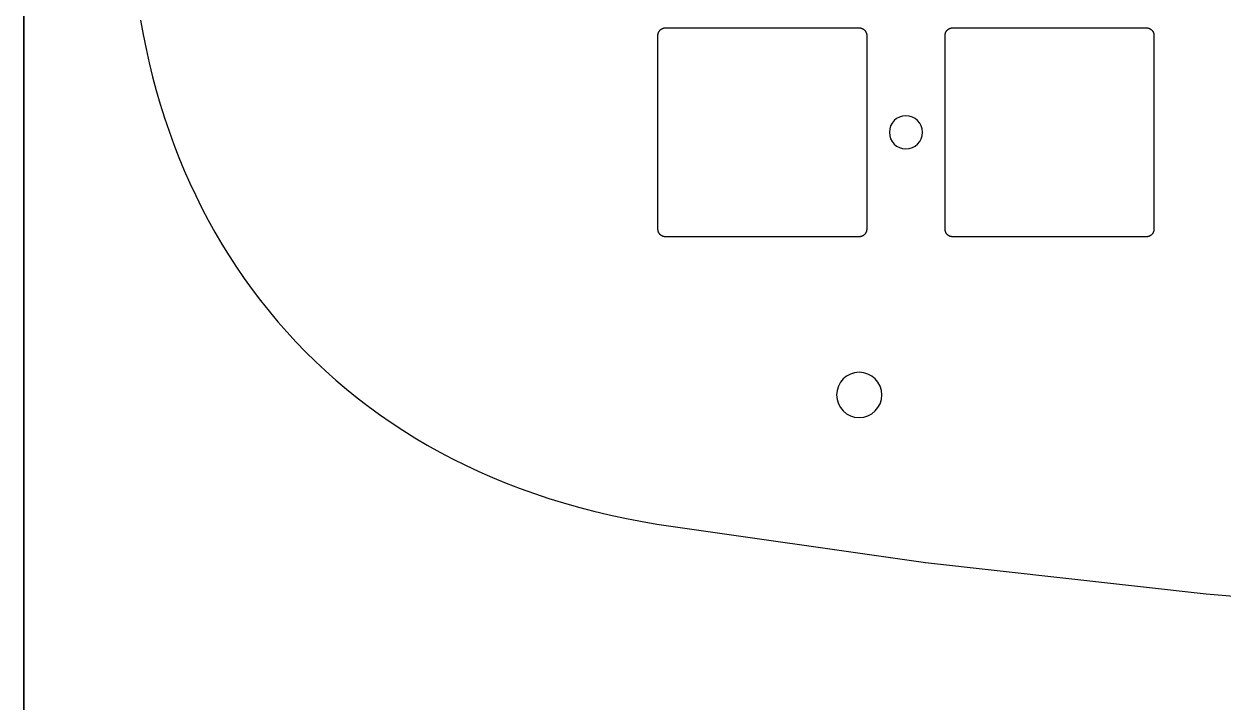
# Model space of a CAD drawing. Extents: x -770 to 754, y -86 to 233.
# Drawn here: x 144.7 to 224.2, y 63.1 to 108 of the extents above; entities that cross this region are included whole.
import ezdxf

# ---------------------------------------------------------------- set-up
doc = ezdxf.new("R2010")
doc.units = 0
doc.layers.add('2D_ACR_PLOT$CUT2', color=3, linetype='CONTINUOUS')
doc.layers.add('2D_ACR_PLOT$NOPRINT', color=200, linetype='CONTINUOUS')

msp = doc.modelspace()

# ---------------------------------------------------------------- linework, layer by layer
at = {"layer": '2D_ACR_PLOT$CUT2'}
for p, q in [((152.41, 108.29), (152.581, 107.337)), ((186.733, 107.359), (186.736, 107.376)), ((186.736, 107.376), (186.74, 107.392)), ((186.74, 107.392), (186.744, 107.409)), ((186.744, 107.409), (186.749, 107.425)), ((186.749, 107.425), (186.755, 107.441)), ((186.755, 107.441), (186.761, 107.457)), ((186.761, 107.457), (186.767, 107.473)), ((186.767, 107.473), (186.774, 107.489)), ((186.774, 107.489), (186.782, 107.504)), ((186.782, 107.504), (186.79, 107.519)), ((186.79, 107.519), (186.799, 107.534)), ((186.799, 107.534), (186.808, 107.548)), ((186.808, 107.548), (186.817, 107.562)), ((186.817, 107.562), (186.827, 107.576)), ((186.827, 107.576), (186.838, 107.589)), ((186.838, 107.589), (186.849, 107.603)), ((186.849, 107.603), (186.86, 107.615)), ((186.86, 107.615), (186.872, 107.627)), ((186.872, 107.627), (186.885, 107.639)), ((186.885, 107.639), (186.897, 107.651)), ((186.897, 107.651), (186.91, 107.662)), ((186.91, 107.662), (186.924, 107.672)), ((186.924, 107.672), (186.938, 107.682)), ((186.938, 107.682), (186.952, 107.692)), ((186.952, 107.692), (186.966, 107.701)), ((186.966, 107.701), (186.981, 107.71)), ((186.981, 107.71), (186.996, 107.718)), ((186.996, 107.718), (187.011, 107.725)), ((187.011, 107.725), (187.027, 107.733)), ((187.027, 107.733), (187.042, 107.739)), ((187.042, 107.739), (187.058, 107.745)), ((187.058, 107.745), (187.075, 107.751)), ((187.075, 107.751), (187.091, 107.755)), ((187.091, 107.755), (187.108, 107.76)), ((187.108, 107.76), (187.124, 107.763)), ((187.124, 107.763), (187.141, 107.767)), ((187.141, 107.767), (187.158, 107.769)), ((187.158, 107.769), (187.175, 107.771)), ((187.175, 107.771), (187.192, 107.773)), ((187.192, 107.773), (187.209, 107.774)), ((187.209, 107.774), (187.226, 107.774)), ((187.226, 107.774), (200.076, 107.774)), ((200.076, 107.774), (200.093, 107.774)), ((200.093, 107.774), (200.11, 107.773)), ((200.11, 107.773), (200.127, 107.771)), ((200.127, 107.771), (200.144, 107.769)), ((200.144, 107.769), (200.161, 107.767)), ((200.161, 107.767), (200.178, 107.763)), ((200.178, 107.763), (200.194, 107.76)), ((200.194, 107.76), (200.211, 107.755)), ((200.211, 107.755), (200.227, 107.751)), ((200.227, 107.751), (200.243, 107.745)), ((200.243, 107.745), (200.259, 107.739)), ((200.259, 107.739), (200.275, 107.733)), ((200.275, 107.733), (200.291, 107.725)), ((200.291, 107.725), (200.306, 107.718)), ((200.306, 107.718), (200.321, 107.71)), ((200.321, 107.71), (200.336, 107.701)), ((200.336, 107.701), (200.35, 107.692)), ((200.35, 107.692), (200.364, 107.682)), ((200.364, 107.682), (200.378, 107.672)), ((200.378, 107.672), (200.391, 107.662)), ((200.391, 107.662), (200.405, 107.651)), ((200.405, 107.651), (200.417, 107.639)), ((200.417, 107.639), (200.429, 107.627)), ((200.429, 107.627), (200.441, 107.615)), ((200.441, 107.615), (200.453, 107.603)), ((200.453, 107.603), (200.464, 107.589)), ((200.464, 107.589), (200.474, 107.576)), ((200.474, 107.576), (200.484, 107.562)), ((200.484, 107.562), (200.494, 107.548)), ((200.494, 107.548), (200.503, 107.534)), ((200.503, 107.534), (200.512, 107.519)), ((200.512, 107.519), (200.52, 107.504)), ((200.52, 107.504), (200.527, 107.489)), ((200.527, 107.489), (200.535, 107.473)), ((200.535, 107.473), (200.541, 107.457)), ((200.541, 107.457), (200.547, 107.441)), ((200.547, 107.441), (200.552, 107.425)), ((200.552, 107.425), (200.557, 107.409)), ((200.557, 107.409), (200.562, 107.392)), ((200.562, 107.392), (200.565, 107.376)), ((200.565, 107.376), (200.569, 107.359)), ((205.783, 107.359), (205.786, 107.376)), ((205.786, 107.376), (205.79, 107.392)), ((205.79, 107.392), (205.794, 107.409)), ((205.794, 107.409), (205.799, 107.425)), ((205.799, 107.425), (205.805, 107.441)), ((205.805, 107.441), (205.811, 107.457)), ((205.811, 107.457), (205.817, 107.473)), ((205.817, 107.473), (205.824, 107.489)), ((205.824, 107.489), (205.832, 107.504)), ((205.832, 107.504), (205.84, 107.519)), ((205.84, 107.519), (205.849, 107.534)), ((205.849, 107.534), (205.858, 107.548)), ((205.858, 107.548), (205.867, 107.562)), ((205.867, 107.562), (205.877, 107.576)), ((205.877, 107.576), (205.888, 107.589)), ((205.888, 107.589), (205.899, 107.603)), ((205.899, 107.603), (205.91, 107.615)), ((205.91, 107.615), (205.922, 107.627)), ((205.922, 107.627), (205.935, 107.639)), ((205.935, 107.639), (205.947, 107.651)), ((205.947, 107.651), (205.96, 107.662)), ((205.96, 107.662), (205.974, 107.672)), ((205.974, 107.672), (205.988, 107.682)), ((205.988, 107.682), (206.002, 107.692)), ((206.002, 107.692), (206.016, 107.701)), ((206.016, 107.701), (206.031, 107.71)), ((206.031, 107.71), (206.046, 107.718)), ((206.046, 107.718), (206.061, 107.725)), ((206.061, 107.725), (206.077, 107.733)), ((206.077, 107.733), (206.092, 107.739)), ((206.092, 107.739), (206.108, 107.745)), ((206.108, 107.745), (206.125, 107.751)), ((206.125, 107.751), (206.141, 107.755)), ((206.141, 107.755), (206.158, 107.76)), ((206.158, 107.76), (206.174, 107.763)), ((206.174, 107.763), (206.191, 107.767)), ((206.191, 107.767), (206.208, 107.769)), ((206.208, 107.769), (206.225, 107.771)), ((206.225, 107.771), (206.242, 107.773)), ((206.242, 107.773), (206.259, 107.774)), ((206.259, 107.774), (206.276, 107.774)), ((206.276, 107.774), (219.126, 107.774)), ((219.126, 107.774), (219.143, 107.774)), ((219.143, 107.774), (219.16, 107.773)), ((219.16, 107.773), (219.177, 107.771)), ((219.177, 107.771), (219.194, 107.769)), ((219.194, 107.769), (219.211, 107.767)), ((219.211, 107.767), (219.228, 107.763)), ((219.228, 107.763), (219.244, 107.76)), ((219.244, 107.76), (219.261, 107.755)), ((219.261, 107.755), (219.277, 107.751)), ((219.277, 107.751), (219.293, 107.745)), ((219.293, 107.745), (219.309, 107.739)), ((219.309, 107.739), (219.325, 107.733)), ((219.325, 107.733), (219.341, 107.725)), ((219.341, 107.725), (219.356, 107.718)), ((219.356, 107.718), (219.371, 107.71)), ((219.371, 107.71), (219.386, 107.701)), ((219.386, 107.701), (219.4, 107.692)), ((219.4, 107.692), (219.414, 107.682)), ((219.414, 107.682), (219.428, 107.672)), ((219.428, 107.672), (219.441, 107.662)), ((219.441, 107.662), (219.455, 107.651)), ((219.455, 107.651), (219.467, 107.639)), ((219.467, 107.639), (219.479, 107.627)), ((219.479, 107.627), (219.491, 107.615)), ((219.491, 107.615), (219.503, 107.603)), ((219.503, 107.603), (219.514, 107.589)), ((219.514, 107.589), (219.524, 107.576)), ((219.524, 107.576), (219.534, 107.562)), ((219.534, 107.562), (219.544, 107.548)), ((219.544, 107.548), (219.553, 107.534)), ((219.553, 107.534), (219.562, 107.519)), ((219.562, 107.519), (219.57, 107.504)), ((219.57, 107.504), (219.577, 107.489)), ((219.577, 107.489), (219.585, 107.473)), ((219.585, 107.473), (219.591, 107.457)), ((219.591, 107.457), (219.597, 107.441)), ((219.597, 107.441), (219.602, 107.425)), ((219.602, 107.425), (219.607, 107.409)), ((219.607, 107.409), (219.612, 107.392)), ((219.612, 107.392), (219.615, 107.376)), ((219.615, 107.376), (219.619, 107.359)), ((152.581, 107.337), (152.771, 106.393)), ((186.726, 107.291), (186.727, 107.308)), ((186.726, 107.274), (186.726, 107.291)), ((186.726, 94.424), (186.726, 107.274)), ((186.727, 107.308), (186.729, 107.325)), ((186.729, 107.325), (186.731, 107.342)), ((186.731, 107.342), (186.733, 107.359)), ((200.569, 107.359), (200.571, 107.342)), ((200.571, 107.342), (200.573, 107.325)), ((200.573, 107.325), (200.575, 107.308)), ((200.575, 107.308), (200.576, 107.291)), ((200.576, 107.291), (200.576, 107.274)), ((200.576, 107.274), (200.576, 94.424)), ((205.776, 107.291), (205.777, 107.308)), ((205.776, 107.274), (205.776, 107.291)), ((205.776, 94.424), (205.776, 107.274)), ((205.777, 107.308), (205.779, 107.325)), ((205.779, 107.325), (205.781, 107.342)), ((205.781, 107.342), (205.783, 107.359)), ((219.619, 107.359), (219.621, 107.342)), ((219.621, 107.342), (219.623, 107.325)), ((219.623, 107.325), (219.625, 107.308)), ((219.625, 107.308), (219.626, 107.291)), ((219.626, 107.291), (219.626, 107.274)), ((219.626, 107.274), (219.626, 94.424)), ((152.771, 106.393), (152.979, 105.458)), ((152.979, 105.458), (153.206, 104.532)), ((153.206, 104.532), (153.451, 103.615)), ((153.451, 103.615), (153.714, 102.708)), ((153.714, 102.708), (153.995, 101.812)), ((153.995, 101.812), (154.295, 100.925)), ((154.295, 100.925), (154.613, 100.048)), ((154.613, 100.048), (154.949, 99.182)), ((154.949, 99.182), (155.303, 98.327)), ((155.303, 98.327), (155.674, 97.483)), ((155.674, 97.483), (156.064, 96.65)), ((156.064, 96.65), (156.471, 95.829)), ((156.471, 95.829), (156.896, 95.019)), ((156.896, 95.019), (157.339, 94.221)), ((157.339, 94.221), (157.8, 93.435)), ((186.726, 94.407), (186.726, 94.424)), ((186.727, 94.39), (186.726, 94.407)), ((186.729, 94.373), (186.727, 94.39)), ((186.731, 94.356), (186.729, 94.373)), ((186.733, 94.339), (186.731, 94.356)), ((186.736, 94.322), (186.733, 94.339)), ((186.74, 94.306), (186.736, 94.322)), ((186.744, 94.289), (186.74, 94.306)), ((186.749, 94.273), (186.744, 94.289)), ((186.755, 94.256), (186.749, 94.273)), ((186.761, 94.241), (186.755, 94.256)), ((186.767, 94.225), (186.761, 94.241)), ((186.774, 94.209), (186.767, 94.225)), ((186.782, 94.194), (186.774, 94.209)), ((186.79, 94.179), (186.782, 94.194)), ((186.799, 94.164), (186.79, 94.179)), ((186.808, 94.15), (186.799, 94.164)), ((186.817, 94.136), (186.808, 94.15)), ((186.827, 94.122), (186.817, 94.136)), ((186.838, 94.108), (186.827, 94.122)), ((186.849, 94.095), (186.838, 94.108)), ((186.86, 94.083), (186.849, 94.095)), ((186.872, 94.07), (186.86, 94.083)), ((186.885, 94.059), (186.872, 94.07)), ((186.897, 94.047), (186.885, 94.059)), ((186.91, 94.036), (186.897, 94.047)), ((186.924, 94.026), (186.91, 94.036)), ((186.938, 94.015), (186.924, 94.026)), ((186.952, 94.006), (186.938, 94.015)), ((186.966, 93.997), (186.952, 94.006)), ((186.981, 93.988), (186.966, 93.997)), ((186.996, 93.98), (186.981, 93.988)), ((187.011, 93.972), (186.996, 93.98)), ((187.027, 93.965), (187.011, 93.972)), ((187.042, 93.959), (187.027, 93.965)), ((187.058, 93.953), (187.042, 93.959)), ((187.075, 93.947), (187.058, 93.953)), ((187.091, 93.942), (187.075, 93.947)), ((187.108, 93.938), (187.091, 93.942)), ((187.124, 93.934), (187.108, 93.938)), ((187.141, 93.931), (187.124, 93.934)), ((187.158, 93.929), (187.141, 93.931)), ((187.175, 93.927), (187.158, 93.929)), ((187.192, 93.925), (187.175, 93.927)), ((187.209, 93.924), (187.192, 93.925)), ((187.226, 93.924), (187.209, 93.924)), ((200.076, 93.924), (187.226, 93.924)), ((200.093, 93.924), (200.076, 93.924)), ((200.11, 93.925), (200.093, 93.924)), ((200.127, 93.927), (200.11, 93.925)), ((200.144, 93.929), (200.127, 93.927)), ((200.161, 93.931), (200.144, 93.929)), ((200.178, 93.934), (200.161, 93.931)), ((200.194, 93.938), (200.178, 93.934)), ((200.211, 93.942), (200.194, 93.938)), ((200.227, 93.947), (200.211, 93.942)), ((200.243, 93.953), (200.227, 93.947)), ((200.259, 93.959), (200.243, 93.953)), ((200.275, 93.965), (200.259, 93.959)), ((200.291, 93.972), (200.275, 93.965)), ((200.306, 93.98), (200.291, 93.972)), ((200.321, 93.988), (200.306, 93.98)), ((200.336, 93.997), (200.321, 93.988)), ((200.35, 94.006), (200.336, 93.997)), ((200.364, 94.015), (200.35, 94.006)), ((200.378, 94.026), (200.364, 94.015)), ((200.391, 94.036), (200.378, 94.026)), ((200.405, 94.047), (200.391, 94.036)), ((200.417, 94.059), (200.405, 94.047)), ((200.429, 94.07), (200.417, 94.059)), ((200.441, 94.083), (200.429, 94.07)), ((200.453, 94.095), (200.441, 94.083)), ((200.464, 94.108), (200.453, 94.095)), ((200.474, 94.122), (200.464, 94.108)), ((200.484, 94.136), (200.474, 94.122)), ((200.494, 94.15), (200.484, 94.136)), ((200.503, 94.164), (200.494, 94.15)), ((200.512, 94.179), (200.503, 94.164)), ((200.52, 94.194), (200.512, 94.179)), ((200.527, 94.209), (200.52, 94.194)), ((200.535, 94.225), (200.527, 94.209)), ((200.541, 94.241), (200.535, 94.225)), ((200.547, 94.256), (200.541, 94.241)), ((200.552, 94.273), (200.547, 94.256)), ((200.557, 94.289), (200.552, 94.273)), ((200.562, 94.306), (200.557, 94.289)), ((200.565, 94.322), (200.562, 94.306)), ((200.569, 94.339), (200.565, 94.322)), ((200.571, 94.356), (200.569, 94.339)), ((200.573, 94.373), (200.571, 94.356)), ((200.575, 94.39), (200.573, 94.373)), ((200.576, 94.407), (200.575, 94.39)), ((200.576, 94.424), (200.576, 94.407)), ((205.776, 94.407), (205.776, 94.424)), ((205.777, 94.39), (205.776, 94.407)), ((205.779, 94.373), (205.777, 94.39)), ((205.781, 94.356), (205.779, 94.373)), ((205.783, 94.339), (205.781, 94.356)), ((205.786, 94.322), (205.783, 94.339)), ((205.79, 94.306), (205.786, 94.322)), ((205.794, 94.289), (205.79, 94.306)), ((205.799, 94.273), (205.794, 94.289)), ((205.805, 94.256), (205.799, 94.273)), ((205.811, 94.241), (205.805, 94.256)), ((205.817, 94.225), (205.811, 94.241)), ((205.824, 94.209), (205.817, 94.225)), ((205.832, 94.194), (205.824, 94.209)), ((205.84, 94.179), (205.832, 94.194)), ((205.849, 94.164), (205.84, 94.179)), ((205.858, 94.15), (205.849, 94.164)), ((205.867, 94.136), (205.858, 94.15)), ((205.877, 94.122), (205.867, 94.136)), ((205.888, 94.108), (205.877, 94.122)), ((205.899, 94.095), (205.888, 94.108)), ((205.91, 94.083), (205.899, 94.095)), ((205.922, 94.07), (205.91, 94.083)), ((205.935, 94.059), (205.922, 94.07)), ((205.947, 94.047), (205.935, 94.059)), ((205.96, 94.036), (205.947, 94.047)), ((205.974, 94.026), (205.96, 94.036)), ((205.988, 94.015), (205.974, 94.026)), ((206.002, 94.006), (205.988, 94.015)), ((206.016, 93.997), (206.002, 94.006)), ((206.031, 93.988), (206.016, 93.997)), ((206.046, 93.98), (206.031, 93.988)), ((206.061, 93.972), (206.046, 93.98)), ((206.077, 93.965), (206.061, 93.972)), ((206.092, 93.959), (206.077, 93.965)), ((206.108, 93.953), (206.092, 93.959)), ((206.125, 93.947), (206.108, 93.953)), ((206.141, 93.942), (206.125, 93.947)), ((206.158, 93.938), (206.141, 93.942)), ((206.174, 93.934), (206.158, 93.938)), ((206.191, 93.931), (206.174, 93.934)), ((206.208, 93.929), (206.191, 93.931)), ((206.225, 93.927), (206.208, 93.929)), ((206.242, 93.925), (206.225, 93.927)), ((206.259, 93.924), (206.242, 93.925)), ((206.276, 93.924), (206.259, 93.924)), ((219.126, 93.924), (206.276, 93.924)), ((219.143, 93.924), (219.126, 93.924)), ((219.16, 93.925), (219.143, 93.924)), ((219.177, 93.927), (219.16, 93.925)), ((219.194, 93.929), (219.177, 93.927)), ((219.211, 93.931), (219.194, 93.929)), ((219.228, 93.934), (219.211, 93.931)), ((219.244, 93.938), (219.228, 93.934)), ((219.261, 93.942), (219.244, 93.938)), ((219.277, 93.947), (219.261, 93.942)), ((219.293, 93.953), (219.277, 93.947)), ((219.309, 93.959), (219.293, 93.953)), ((219.325, 93.965), (219.309, 93.959)), ((219.341, 93.972), (219.325, 93.965)), ((219.356, 93.98), (219.341, 93.972)), ((219.371, 93.988), (219.356, 93.98)), ((219.386, 93.997), (219.371, 93.988)), ((219.4, 94.006), (219.386, 93.997)), ((219.414, 94.015), (219.4, 94.006)), ((219.428, 94.026), (219.414, 94.015)), ((219.441, 94.036), (219.428, 94.026)), ((219.455, 94.047), (219.441, 94.036)), ((219.467, 94.059), (219.455, 94.047)), ((219.479, 94.07), (219.467, 94.059)), ((219.491, 94.083), (219.479, 94.07)), ((219.503, 94.095), (219.491, 94.083)), ((219.514, 94.108), (219.503, 94.095)), ((219.524, 94.122), (219.514, 94.108)), ((219.534, 94.136), (219.524, 94.122)), ((219.544, 94.15), (219.534, 94.136)), ((219.553, 94.164), (219.544, 94.15)), ((219.562, 94.179), (219.553, 94.164)), ((219.57, 94.194), (219.562, 94.179)), ((219.577, 94.209), (219.57, 94.194)), ((219.585, 94.225), (219.577, 94.209)), ((219.591, 94.241), (219.585, 94.225)), ((219.597, 94.256), (219.591, 94.241)), ((219.602, 94.273), (219.597, 94.256)), ((219.607, 94.289), (219.602, 94.273)), ((219.612, 94.306), (219.607, 94.289)), ((219.615, 94.322), (219.612, 94.306)), ((219.619, 94.339), (219.615, 94.322)), ((219.621, 94.356), (219.619, 94.339)), ((219.623, 94.373), (219.621, 94.356)), ((219.625, 94.39), (219.623, 94.373)), ((219.626, 94.407), (219.625, 94.39)), ((219.626, 94.424), (219.626, 94.407)), ((157.8, 93.435), (158.278, 92.662)), ((158.278, 92.662), (158.773, 91.901)), ((158.773, 91.901), (159.286, 91.153)), ((159.286, 91.153), (159.816, 90.417)), ((159.816, 90.417), (160.364, 89.695)), ((160.364, 89.695), (160.929, 88.987)), ((160.929, 88.987), (161.511, 88.292)), ((161.511, 88.292), (162.11, 87.611)), ((162.11, 87.611), (162.726, 86.944)), ((162.726, 86.944), (163.359, 86.291)), ((163.359, 86.291), (164.009, 85.653)), ((164.009, 85.653), (164.676, 85.029)), ((164.676, 85.029), (165.36, 84.421)), ((165.36, 84.421), (166.06, 83.827)), ((166.06, 83.827), (166.777, 83.249)), ((166.777, 83.249), (167.511, 82.687)), ((167.511, 82.687), (168.261, 82.14)), ((168.261, 82.14), (169.028, 81.61)), ((169.028, 81.61), (169.811, 81.096)), ((169.811, 81.096), (170.611, 80.598)), ((170.611, 80.598), (171.427, 80.117)), ((171.427, 80.117), (172.259, 79.653)), ((172.259, 79.653), (173.107, 79.206)), ((173.107, 79.206), (173.971, 78.777)), ((173.971, 78.777), (174.852, 78.365)), ((174.852, 78.365), (175.748, 77.971)), ((175.748, 77.971), (176.66, 77.595)), ((176.66, 77.595), (177.588, 77.237)), ((177.588, 77.237), (178.532, 76.898)), ((178.532, 76.898), (179.492, 76.578)), ((179.492, 76.578), (180.467, 76.276)), ((180.467, 76.276), (181.458, 75.994)), ((181.458, 75.994), (182.465, 75.73)), ((182.465, 75.73), (183.487, 75.487)), ((183.487, 75.487), (184.524, 75.263)), ((184.524, 75.263), (185.577, 75.059)), ((185.577, 75.059), (186.645, 74.876)), ((186.645, 74.876), (204.472, 72.337)), ((204.472, 72.337), (223.092, 70.252)), ((223.092, 70.252), (241.843, 68.608))]:
    msp.add_line(p, q, dxfattribs=at)
at = {"layer": '2D_ACR_PLOT$CUT2', "extrusion": (0, 0, -1)}
for centre, radius in [((-203.176, 100.849), 1.1), ((-200.076, 83.437), 1.5)]:
    msp.add_circle(centre, radius, dxfattribs=at)
at = {"layer": '2D_ACR_PLOT$NOPRINT'}
for p, q in [((144.675, -86.289), (144.675, 218.511)), ((144.675, 218.511), (144.675, -86.289))]:
    msp.add_line(p, q, dxfattribs=at)

doc.saveas('drawing.dxf')
